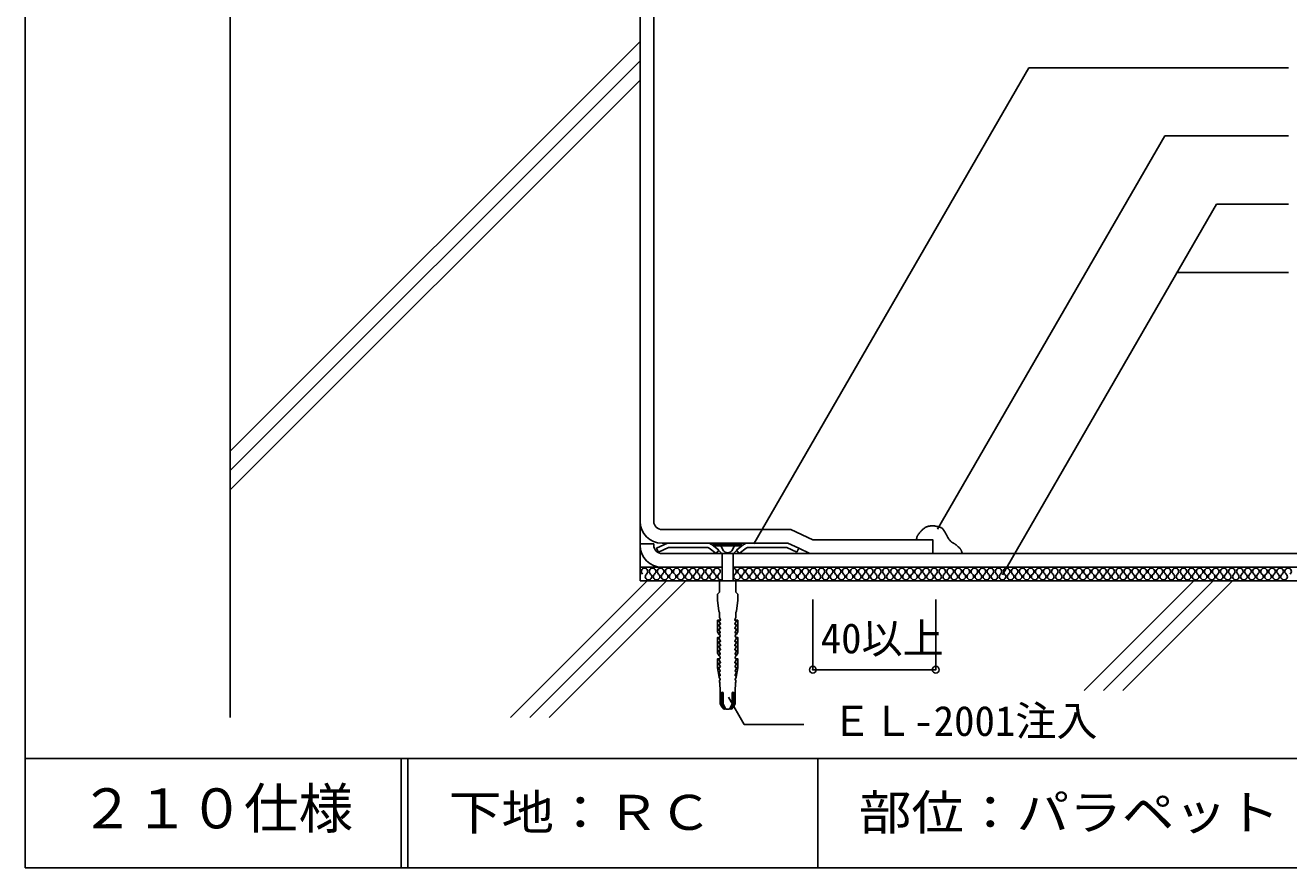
# Model space of a CAD drawing. Units: millimetres, scale not verified. Extents: x -409 to 391, y -633 to 597.
# Drawn here: x -409.5 to 52.9, y 7.1 to 315.4 of the extents above; entities that cross this region are included whole.
import ezdxf
from ezdxf.enums import TextEntityAlignment as Align

# ---------------------------------------------------------------- set-up
doc = ezdxf.new("R2010")
doc.units = ezdxf.units.MM
doc.header["$LTSCALE"] = 5
doc.header["$PDMODE"] = 32
doc.header["$PDSIZE"] = 2.5
doc.linetypes.add('DASHED3', pattern=[4, 3, -1])
for name, color, linetype in [('2-2_in line', 7, 'Continuous'), ('2-4_out line', 2, 'Continuous'), ('2-6_鋼板・アングル', 2, 'Continuous'), ('2-7_ビス', 7, 'Continuous'), ('2-A_moji', 7, 'Continuous'), ('2-B_dim', 7, 'Continuous'), ('2-D_ハッチ他', 4, 'Continuous'), ('2-E_con他', 4, 'Continuous'), ('F-2', 7, 'Continuous'), ('F-5', 6, 'Continuous'), ('F-7', 1, 'Continuous'), ('F-A', 7, 'Continuous')]:
    doc.layers.add(name, color=color, linetype=linetype)
doc.styles.add('HG丸ｺﾞｼｯｸM-PRO', font='')
doc.styles.add('ＭＳ ゴシック', font='')
doc.styles.get('HG丸ｺﾞｼｯｸM-PRO').set_extended_font_data('HG丸ｺﾞｼｯｸM-PRO')
doc.styles.get('ＭＳ ゴシック').set_extended_font_data('MS Gothic')

msp = doc.modelspace()

# ---------------------------------------------------------------- linework, layer by layer
at = {"layer": '2-2_in line'}
for p, q in [((-184.465, 502.063), (-184.465, 112.063)), ((-176.465, 125.831), (-174.446, 125.831)), ((-176.465, 122.063), (-77.365, 122.063)), ((-126.446, 123.966), (-122.365, 122.063)), ((-184.465, 117.063), (-154.446, 117.063)), ((-150.446, 117.063), (315.535, 117.063)), ((-184.465, 112.063), (315.535, 112.063))]:
    msp.add_line(p, q, dxfattribs=at)
for points in [[(-83.362, 127.063), (-83.344, 127.194), (-83.311, 127.419), (-83.273, 127.642), (-83.228, 127.863), (-83.173, 128.079), (-83.104, 128.291), (-83.057, 128.411), (-83.016, 128.503), (-82.937, 128.658), (-82.85, 128.81), (-82.756, 128.959), (-82.655, 129.104), (-82.551, 129.247), (-82.489, 129.328), (-82.414, 129.423), (-82.284, 129.584), (-82.151, 129.741), (-82.016, 129.897), (-81.879, 130.05), (-81.74, 130.202), (-81.658, 130.289), (-81.573, 130.381), (-81.424, 130.536), (-81.272, 130.69), (-81.117, 130.84), (-80.958, 130.986), (-80.794, 131.127), (-80.697, 131.207), (-80.61, 131.276), (-80.455, 131.39), (-80.296, 131.498), (-80.133, 131.599), (-79.965, 131.691), (-79.794, 131.775), (-79.692, 131.819), (-79.578, 131.863), (-79.378, 131.931), (-79.175, 131.987), (-78.968, 132.034)], [(-78.968, 132.034), (-78.759, 132.074), (-78.548, 132.107), (-78.425, 132.125), (-78.277, 132.143), (-78.02, 132.17), (-77.764, 132.189), (-77.508, 132.198), (-77.253, 132.197), (-76.999, 132.183), (-76.852, 132.168), (-76.745, 132.155), (-76.56, 132.126), (-76.376, 132.091), (-76.193, 132.053), (-76.008, 132.013), (-75.824, 131.973), (-75.716, 131.95), (-75.594, 131.924), (-75.383, 131.881), (-75.174, 131.835), (-74.967, 131.783), (-74.764, 131.72), (-74.568, 131.644), (-74.457, 131.593), (-74.358, 131.54), (-74.192, 131.436), (-74.034, 131.32), (-73.884, 131.192), (-73.74, 131.054), (-73.604, 130.909), (-73.529, 130.822), (-73.445, 130.72), (-73.306, 130.539), (-73.176, 130.352), (-73.053, 130.162), (-72.936, 129.968), (-72.823, 129.772), (-72.759, 129.657), (-72.692, 129.534)], [(-72.692, 129.534), (-72.578, 129.321), (-72.465, 129.107), (-72.354, 128.892), (-72.244, 128.676), (-72.133, 128.46), (-72.068, 128.334), (-71.979, 128.165), (-71.823, 127.876), (-71.659, 127.591), (-71.484, 127.314), (-71.295, 127.048), (-71.09, 126.795), (-70.962, 126.656), (-70.916, 126.609), (-70.834, 126.529), (-70.75, 126.453), (-70.663, 126.378), (-70.574, 126.307), (-70.483, 126.239), (-70.429, 126.202), (-70.339, 126.142), (-70.181, 126.046), (-70.019, 125.955), (-69.857, 125.866), (-69.694, 125.777), (-69.533, 125.685), (-69.441, 125.629), (-69.349, 125.57), (-69.193, 125.462), (-69.041, 125.349), (-68.891, 125.232), (-68.744, 125.111), (-68.598, 124.989), (-68.513, 124.918), (-68.407, 124.829), (-68.226, 124.673), (-68.047, 124.516), (-67.871, 124.355), (-67.701, 124.188)], [(-179.465, 125.063), (-179.465, 125.563), (-184.465, 125.563)], [(-67.701, 124.188), (-67.538, 124.015), (-67.447, 123.911), (-67.395, 123.849), (-67.309, 123.739), (-67.226, 123.627), (-67.149, 123.511), (-67.076, 123.393), (-67.009, 123.272), (-66.973, 123.2), (-66.926, 123.099), (-66.855, 122.92), (-66.793, 122.737), (-66.738, 122.551), (-66.689, 122.363), (-66.643, 122.173), (-66.617, 122.063)]]:
    msp.add_lwpolyline(points, dxfattribs=at)
for centre, radius in [((-176.465, 133.831), 8), ((-176.465, 125.063), 8), ((-176.465, 125.063), 3)]:
    msp.add_arc(centre, radius, 180, 270, dxfattribs=at)
at = {"layer": '2-4_out line'}
for p, q in [((-179.465, 133.831), (-179.465, 502.063)), ((-334.465, 487.197), (-334.465, 62.063)), ((-176.465, 130.831), (-129.338, 130.831)), ((-129.338, 130.831), (-121.257, 127.063))]:
    msp.add_line(p, q, dxfattribs=at)
msp.add_lwpolyline([(-121.257, 127.063), (-77.365, 127.063), (-77.365, 122.063), (69.863, 122.063)], dxfattribs=at)
msp.add_arc((-176.465, 133.831), 3, 180, 270, dxfattribs=at)
at = {"layer": '2-6_鋼板・アングル'}
for p, q in [((-159.763, 125.831), (-174.446, 125.831)), ((-158.299, 125.333), (-155.696, 123.331)), ((-146.593, 125.333), (-149.196, 123.331)), ((-145.13, 125.831), (-130.446, 125.831)), ((-130.446, 125.831), (-126.446, 123.966)), ((-174.092, 124.231), (-177.77, 122.516)), ((-159.763, 124.231), (-174.092, 124.231)), ((-159.275, 124.065), (-156.672, 122.063)), ((-155.696, 123.331), (-156.672, 122.063)), ((-149.196, 123.331), (-148.221, 122.063)), ((-145.618, 124.065), (-148.221, 122.063)), ((-145.13, 124.231), (-130.801, 124.231)), ((-130.801, 124.231), (-127.122, 122.516)), ((-126.446, 123.966), (-127.122, 122.516))]:
    msp.add_line(p, q, dxfattribs=at)
at = {"layer": '2-6_鋼板・アングル', "color": 4}
for p, q in [((-145.13, 125.831), (-159.763, 125.831)), ((-156.672, 122.063), (-148.221, 122.063))]:
    msp.add_line(p, q, dxfattribs=at)
at = {"layer": '2-6_鋼板・アングル'}
msp.add_lwpolyline([(-174.446, 125.831), (-178.446, 123.966), (-177.77, 122.516)], dxfattribs=at)
for centre, radius, start, end in [((-159.763, 123.431), 2.4, 52.43141, 90), ((-145.13, 123.431), 2.4, 90, 127.56859), ((-159.763, 123.431), 0.8, 52.43141, 90), ((-145.13, 123.431), 0.8, 90, 127.56859)]:
    msp.add_arc(centre, radius, start, end, dxfattribs=at)
at = {"layer": '2-7_ビス'}
for p, q in [((-157.446, 125.438), (-157.446, 124.938)), ((-157.446, 124.938), (-154.571, 122.063)), ((-147.446, 124.938), (-157.446, 124.938)), ((-147.446, 124.938), (-150.321, 122.063)), ((-150.321, 122.063), (-154.571, 122.063)), ((-154.446, 122.063), (-154.446, 112.063)), ((-150.446, 122.063), (-150.446, 112.063)), ((-155.615, 92.438), (-155.615, 92.438)), ((-155.615, 92.438), (-155.615, 92.438)), ((-149.277, 92.438), (-149.277, 92.438)), ((-149.277, 92.438), (-149.277, 92.438)), ((-155.615, 76.771), (-155.182, 75.947)), ((-149.277, 76.771), (-149.71, 75.947))]:
    msp.add_line(p, q, dxfattribs=at)
at = {"layer": '2-7_ビス', "linetype": 'DASHED3'}
for p, q in [((-154.996, 124.938), (-154.996, 125.438)), ((-154.996, 124.938), (-153.914, 123.063)), ((-149.896, 124.938), (-150.979, 123.063)), ((-149.896, 124.938), (-149.896, 125.438))]:
    msp.add_line(p, q, dxfattribs=at)
at = {"layer": '2-7_ビス'}
for points in [[(-147.446, 124.938), (-147.446, 125.438), (-157.446, 125.438)], [(-155.446, 107.967), (-155.446, 112.063), (-152.446, 112.063)], [(-149.446, 107.967), (-149.446, 112.063), (-152.446, 112.063)], [(-155.446, 107.967), (-156.196, 107.143), (-156.196, 105.044), (-155.648, 100.926), (-155.406, 100.519), (-155.446, 100.519), (-155.446, 98.705), (-155.013, 97.88)], [(-149.446, 107.967), (-148.696, 107.143), (-148.696, 105.044), (-149.244, 100.926), (-149.486, 100.519), (-149.446, 100.519), (-149.446, 98.705), (-149.879, 97.88)], [(-155.143, 97.633), (-156.121, 97.633), (-156.121, 93.4), (-155.62, 92.438), (-155.615, 92.438)], [(-155.075, 96.314), (-155.582, 97.138), (-155.582, 97.633)], [(-149.818, 96.314), (-149.31, 97.138), (-149.31, 97.633)], [(-149.749, 97.633), (-148.771, 97.633), (-148.771, 93.4), (-149.273, 92.438), (-149.277, 92.438)], [(-155.615, 92.438), (-155.611, 92.916), (-155.294, 92.933)], [(-155.075, 94.747), (-155.582, 95.571), (-155.582, 96.049), (-155.233, 96.066)], [(-155.132, 93.18), (-155.582, 94.005), (-155.582, 94.482), (-155.234, 94.5)], [(-149.818, 94.747), (-149.31, 95.571), (-149.31, 96.049), (-149.659, 96.066)], [(-149.761, 93.18), (-149.31, 94.005), (-149.31, 94.482), (-149.658, 94.5)], [(-149.277, 92.438), (-149.281, 92.916), (-149.599, 92.933)], [(-155.582, 91.366), (-156.121, 91.366), (-156.121, 85.569), (-155.615, 84.605)], [(-155.075, 90.047), (-155.582, 90.871), (-155.582, 91.366)], [(-155.075, 88.48), (-155.582, 89.305), (-155.582, 89.782), (-155.234, 89.8)], [(-155.075, 86.914), (-155.582, 87.738), (-155.582, 88.216), (-155.234, 88.233)], [(-149.818, 90.047), (-149.31, 90.871), (-149.31, 91.366)], [(-149.818, 88.48), (-149.31, 89.305), (-149.31, 89.782), (-149.658, 89.8)], [(-149.818, 86.914), (-149.31, 87.738), (-149.31, 88.216), (-149.658, 88.233)], [(-149.31, 91.366), (-148.771, 91.366), (-148.771, 85.569), (-149.277, 84.605)], [(-155.582, 83.533), (-156.121, 83.533), (-156.121, 80.285), (-155.615, 76.771), (-155.615, 77.249), (-155.306, 77.266)], [(-155.615, 84.605), (-155.611, 85.082), (-155.291, 85.1)], [(-155.132, 85.347), (-155.582, 86.171), (-155.582, 86.649), (-155.234, 86.666)], [(-155.075, 82.214), (-155.582, 83.038), (-155.582, 83.533)], [(-149.818, 82.214), (-149.31, 83.038), (-149.31, 83.533)], [(-149.76, 85.347), (-149.31, 86.171), (-149.31, 86.649), (-149.658, 86.666)], [(-149.277, 84.605), (-149.281, 85.082), (-149.602, 85.1)], [(-149.31, 83.533), (-148.771, 83.533), (-148.771, 80.285), (-149.277, 76.771), (-149.278, 77.249), (-149.586, 77.266)], [(-155.161, 77.514), (-155.612, 78.338), (-155.61, 78.816), (-155.288, 78.833)], [(-155.139, 79.08), (-155.603, 79.905), (-155.599, 80.382), (-155.264, 80.4)], [(-155.107, 80.647), (-155.587, 81.471), (-155.582, 81.949), (-155.234, 81.966)], [(-149.785, 80.647), (-149.305, 81.471), (-149.31, 81.949), (-149.658, 81.966)], [(-149.753, 79.08), (-149.289, 79.905), (-149.293, 80.382), (-149.628, 80.4)], [(-149.731, 77.514), (-149.28, 78.338), (-149.282, 78.816), (-149.605, 78.833)], [(-155.312, 75.7), (-155.446, 75.7), (-155.446, 74.916), (-155.296, 74.916), (-155.296, 73.308), (-155.29, 73.308)], [(-149.581, 75.7), (-149.446, 75.7), (-149.446, 74.916), (-149.596, 74.916), (-149.596, 73.308), (-149.603, 73.308)], [(-155.239, 72.979), (-155.239, 67.028), (-154.799, 66.377), (-153.796, 65.063), (-153.647, 65.063), (-154.732, 67.028), (-154.732, 71)], [(-154.149, 71), (-154.149, 67.028), (-153.063, 65.063), (-152.446, 65.063)], [(-150.744, 71), (-150.744, 67.028), (-151.829, 65.063), (-152.446, 65.063)], [(-149.653, 72.979), (-149.653, 67.028), (-150.093, 66.377), (-151.096, 65.063), (-151.246, 65.063), (-150.161, 67.028), (-150.161, 71)]]:
    msp.add_lwpolyline(points, dxfattribs=at)
at = {"layer": '2-7_ビス', "linetype": 'DASHED3'}
msp.add_arc((-152.446, 124.173), 1.84, 217.11751, 322.88248, dxfattribs=at)
at = {"layer": '2-7_ビス'}
for centre, major_axis, start_param, end_param in [((-155.154, 97.805), (0, -0.172), 0.06848, 2.1628795), ((-149.739, 97.805), (0, -0.172), 4.1203058, 6.2147054), ((-155.339, 93.156), (0, -0.229), 0.2312026, 1.6765256), ((-155.282, 96.289), (0, -0.229), 0.2312026, 1.6765256), ((-155.282, 94.723), (0, -0.229), 0.2312026, 1.6765256), ((-149.61, 96.289), (0, -0.229), 4.6066597, 6.0519827), ((-149.61, 94.723), (0, -0.229), 4.6066597, 6.0519827), ((-149.553, 93.156), (0, -0.229), 4.6066597, 6.0519827), ((-155.637, 91.902), (0, -0.536), 0.0442118, 3.0973809), ((-155.282, 90.023), (0, -0.229), 0.2312026, 1.6765256), ((-155.282, 88.456), (0, -0.229), 0.2312026, 1.6765256), ((-149.61, 90.023), (0, -0.229), 4.6066597, 6.0519827), ((-149.61, 88.456), (0, -0.229), 4.6066597, 6.0519827), ((-149.256, 91.902), (0, -0.536), 3.1858044, 6.2389735), ((-155.637, 84.069), (0, -0.536), 0.0442118, 3.0973809), ((-155.339, 85.323), (0, -0.229), 0.2312026, 1.6765256), ((-155.282, 86.889), (0, -0.229), 0.2312026, 1.6765256), ((-149.61, 86.889), (0, -0.229), 4.6066597, 6.0519827), ((-149.553, 85.323), (0, -0.229), 4.6066597, 6.0519827), ((-149.256, 84.069), (0, -0.536), 3.1858044, 6.2389735), ((-155.347, 79.056), (0, -0.229), 0.2312026, 1.6765256), ((-155.314, 80.623), (0, -0.229), 0.2312026, 1.6765256), ((-155.282, 82.189), (0, -0.229), 0.2312026, 1.6765256), ((-149.61, 82.189), (0, -0.229), 4.6066597, 6.0519827), ((-149.578, 80.623), (0, -0.229), 4.6066597, 6.0519827), ((-149.546, 79.056), (0, -0.229), 4.6066597, 6.0519827), ((-155.369, 77.489), (0, -0.229), 0.2312026, 1.6765256), ((-155.325, 75.873), (0, -0.174), 0.0818475, 2.1771705), ((-149.524, 77.489), (0, -0.229), 4.6066597, 6.0519827), ((-149.568, 75.873), (0, -0.174), 4.1060148, 6.2013378), ((-155.966, 73.014), (0, -0.8), 1.5261677, 1.947508), ((-154.44, 70.989), (0, -0.321), 1.5390306, 4.6806232), ((-150.452, 70.989), (0, -0.321), 1.6025621, 4.7441547), ((-148.926, 73.014), (0, -0.8), 4.3356773, 4.7570176)]:
    msp.add_ellipse(centre, major_axis=major_axis, ratio=0.909574, start_param=start_param, end_param=end_param, dxfattribs=at)
at = {"layer": '2-A_moji'}
for p, q in [((-142.838, 125.563), (-42.198, 299.877)), ((52.816, 299.877), (-42.198, 299.877)), ((-75.636, 130.924), (7.476, 274.877)), ((52.816, 274.877), (7.476, 274.877)), ((-51.879, 114.264), (26.418, 249.877)), ((52.816, 249.877), (26.418, 249.877)), ((52.816, 224.877), (11.984, 224.877)), ((-152.152, 69.443), (-146.412, 59.5)), ((-124.579, 59.5), (-146.412, 59.5))]:
    msp.add_line(p, q, dxfattribs=at)
at = {"layer": '2-B_dim'}
for p, q in [((-121.285, 79.528), (-121.285, 105.297)), ((-76.281, 79.528), (-76.281, 105.297)), ((-121.285, 79.528), (-76.281, 79.528))]:
    msp.add_line(p, q, dxfattribs=at)
at = {"layer": '2-B_dim', "color": 1}
for p in [(-121.285, 79.528), (-76.281, 79.528)]:
    msp.add_point(p, dxfattribs=at)
at = {"layer": '2-D_ハッチ他'}
for centre, start, end in [((-182.877, 115.521), 307.52351, 232.47649), ((-179.933, 115.521), 307.52351, 232.47649), ((-176.989, 115.521), 307.52351, 232.47649), ((-174.045, 115.521), 307.52351, 232.47649), ((-171.101, 115.521), 307.52351, 232.47649), ((-168.157, 115.521), 307.52351, 232.47649), ((-165.213, 115.521), 307.52351, 232.47649), ((-162.269, 115.521), 307.52351, 232.47649), ((-159.325, 115.521), 307.52351, 232.47649), ((-156.381, 115.521), 307.52351, 232.47649), ((-150.494, 115.521), 307.52351, 87.75143), ((-147.55, 115.521), 307.52351, 232.47649), ((-144.606, 115.521), 307.52351, 232.47649), ((-141.662, 115.521), 307.52351, 232.47649), ((-138.718, 115.521), 307.52351, 232.47649), ((-135.774, 115.521), 307.52351, 232.47649), ((-132.83, 115.521), 307.52351, 232.47649), ((-129.886, 115.521), 307.52351, 232.47649), ((-126.942, 115.521), 307.52351, 232.47649), ((-123.998, 115.521), 307.52351, 232.47649), ((-121.054, 115.521), 307.52351, 232.47649), ((-118.111, 115.521), 307.52351, 232.47649), ((-115.167, 115.521), 307.52351, 232.47649), ((-112.223, 115.521), 307.52351, 232.47649), ((-109.279, 115.521), 307.52351, 232.47649), ((-106.335, 115.521), 307.52351, 232.47649), ((-103.391, 115.521), 307.52351, 232.47649), ((-100.447, 115.521), 307.52351, 232.47649), ((-97.503, 115.521), 307.52351, 232.47649), ((-94.559, 115.521), 307.52351, 232.47649), ((-91.615, 115.521), 307.52351, 232.47649), ((-88.671, 115.521), 307.52351, 232.47649), ((-85.727, 115.521), 307.52351, 232.47649), ((-82.783, 115.521), 307.52351, 232.47649), ((-79.84, 115.521), 307.52351, 232.47649), ((-76.896, 115.521), 307.52351, 232.47649), ((-73.952, 115.521), 307.52351, 232.47649), ((-71.008, 115.521), 307.52351, 232.47649), ((-68.064, 115.521), 307.52351, 232.47649), ((-65.12, 115.521), 307.52351, 232.47649), ((-62.176, 115.521), 307.52351, 232.47649), ((-59.232, 115.521), 307.52351, 232.47649), ((-56.288, 115.521), 307.52351, 232.47649), ((-53.344, 115.521), 307.52351, 232.47649), ((-50.4, 115.521), 307.52351, 232.47649), ((-47.456, 115.521), 307.52351, 232.47649), ((-44.513, 115.521), 307.52351, 232.47649), ((-41.569, 115.521), 307.52351, 232.47649), ((-38.625, 115.521), 307.52351, 232.47649), ((-35.681, 115.521), 307.52351, 232.47649), ((-32.737, 115.521), 307.52351, 232.47649), ((-29.793, 115.521), 307.52351, 232.47649), ((-26.849, 115.521), 307.52351, 232.47649), ((-23.905, 115.521), 307.52351, 232.47649), ((-20.961, 115.521), 307.52351, 232.47649), ((-18.017, 115.521), 307.52351, 232.47649), ((-15.073, 115.521), 307.52351, 232.47649), ((-12.129, 115.521), 307.52351, 232.47649), ((-9.185, 115.521), 307.52351, 232.47649), ((-6.242, 115.521), 307.52351, 232.47649), ((-3.298, 115.521), 307.52351, 232.47649), ((-0.354, 115.521), 307.52351, 232.47649), ((2.59, 115.521), 307.52351, 232.47649), ((5.534, 115.521), 307.52351, 232.47649), ((8.478, 115.521), 307.52351, 232.47649), ((11.422, 115.521), 307.52351, 232.47649), ((14.366, 115.521), 307.52351, 232.47649), ((17.31, 115.521), 307.52351, 232.47649), ((20.254, 115.521), 307.52351, 232.47649), ((23.198, 115.521), 307.52351, 232.47649), ((26.142, 115.521), 307.52351, 232.47649), ((29.086, 115.521), 307.52351, 232.47649), ((32.029, 115.521), 307.52351, 232.47649), ((34.973, 115.521), 307.52351, 232.47649), ((37.917, 115.521), 307.52351, 232.47649), ((40.861, 115.521), 307.52351, 232.47649), ((43.805, 115.521), 307.52351, 232.47649), ((46.749, 115.521), 307.52351, 232.47649), ((49.693, 115.521), 307.52351, 232.47649), ((52.637, 115.521), 307.52351, 232.47649), ((-181.405, 113.604), 127.52351, 52.47649), ((-178.461, 113.604), 127.52351, 52.47649), ((-175.517, 113.604), 127.52351, 52.47649), ((-172.573, 113.604), 127.52351, 52.47649), ((-169.629, 113.604), 127.52351, 52.47649), ((-166.685, 113.604), 127.52351, 52.47649), ((-163.741, 113.604), 127.52351, 52.47649), ((-160.797, 113.604), 127.52351, 52.47649), ((-157.853, 113.604), 127.52351, 52.47649), ((-154.91, 113.604), 127.52351, 292.54517), ((-149.022, 113.604), 127.52351, 52.47649), ((-146.078, 113.604), 127.52351, 52.47649), ((-143.134, 113.604), 127.52351, 52.47649), ((-140.19, 113.604), 127.52351, 52.47649), ((-137.246, 113.604), 127.52351, 52.47649), ((-134.302, 113.604), 127.52351, 52.47649), ((-131.358, 113.604), 127.52351, 52.47649), ((-128.414, 113.604), 127.52351, 52.47649), ((-125.47, 113.604), 127.52351, 52.47649), ((-122.526, 113.604), 127.52351, 52.47649), ((-119.582, 113.604), 127.52351, 52.47649), ((-116.639, 113.604), 127.52351, 52.47649), ((-113.695, 113.604), 127.52351, 52.47649), ((-110.751, 113.604), 127.52351, 52.47649), ((-107.807, 113.604), 127.52351, 52.47649), ((-104.863, 113.604), 127.52351, 52.47649), ((-101.919, 113.604), 127.52351, 52.47649), ((-98.975, 113.604), 127.52351, 52.47649), ((-96.031, 113.604), 127.52351, 52.47649), ((-93.087, 113.604), 127.52351, 52.47649), ((-90.143, 113.604), 127.52351, 52.47649), ((-87.199, 113.604), 127.52351, 52.47649), ((-84.255, 113.604), 127.52351, 52.47649), ((-81.312, 113.604), 127.52351, 52.47649), ((-78.368, 113.604), 127.52351, 52.47649), ((-75.424, 113.604), 127.52351, 52.47649), ((-72.48, 113.604), 127.52351, 52.47649), ((-69.536, 113.604), 127.52351, 52.47649), ((-66.592, 113.604), 127.52351, 52.47649), ((-63.648, 113.604), 127.52351, 52.47649), ((-60.704, 113.604), 127.52351, 52.47649), ((-57.76, 113.604), 127.52351, 52.47649), ((-54.816, 113.604), 127.52351, 52.47649), ((-51.872, 113.604), 127.52351, 52.47649), ((-48.928, 113.604), 127.52351, 52.47649), ((-45.984, 113.604), 127.52351, 52.47649), ((-43.041, 113.604), 127.52351, 52.47649), ((-40.097, 113.604), 127.52351, 52.47649), ((-37.153, 113.604), 127.52351, 52.47649), ((-34.209, 113.604), 127.52351, 52.47649), ((-31.265, 113.604), 127.52351, 52.47649), ((-28.321, 113.604), 127.52351, 52.47649), ((-25.377, 113.604), 127.52351, 52.47649), ((-22.433, 113.604), 127.52351, 52.47649), ((-19.489, 113.604), 127.52351, 52.47649), ((-16.545, 113.604), 127.52351, 52.47649), ((-13.601, 113.604), 127.52351, 52.47649), ((-10.657, 113.604), 127.52351, 52.47649), ((-7.713, 113.604), 127.52351, 52.47649), ((-4.77, 113.604), 127.52351, 52.47649), ((-1.826, 113.604), 127.52351, 52.47649), ((1.118, 113.604), 127.52351, 52.47649), ((4.062, 113.604), 127.52351, 52.47649), ((7.006, 113.604), 127.52351, 52.47649), ((9.95, 113.604), 127.52351, 52.47649), ((12.894, 113.604), 127.52351, 52.47649), ((15.838, 113.604), 127.52351, 52.47649), ((18.782, 113.604), 127.52351, 52.47649), ((21.726, 113.604), 127.52351, 52.47649), ((24.67, 113.604), 127.52351, 52.47649), ((27.614, 113.604), 127.52351, 52.47649), ((30.557, 113.604), 127.52351, 52.47649), ((33.501, 113.604), 127.52351, 52.47649), ((36.445, 113.604), 127.52351, 52.47649), ((39.389, 113.604), 127.52351, 52.47649), ((42.333, 113.604), 127.52351, 52.47649), ((45.277, 113.604), 127.52351, 52.47649), ((48.221, 113.604), 127.52351, 52.47649), ((51.165, 113.604), 127.52351, 52.47649)]:
    msp.add_arc(centre, 1.208, start, end, dxfattribs=at)
at = {"layer": '2-E_con他'}
for p, q in [((-334.465, 159.504), (-184.465, 309.504)), ((-334.465, 152.433), (-184.465, 302.433)), ((-334.465, 145.362), (-184.465, 295.362)), ((-231.907, 62.063), (-181.907, 112.063)), ((-224.836, 62.063), (-174.836, 112.063)), ((-217.765, 62.063), (-167.765, 112.063)), ((-22.003, 71.966), (18.093, 112.063)), ((-14.932, 71.966), (25.164, 112.063)), ((-7.861, 71.966), (32.235, 112.063))]:
    msp.add_line(p, q, dxfattribs=at)
at = {"layer": 'F-2'}
msp.add_line((-119.465, 47.063), (-119.465, 7.063), dxfattribs=at)
at = {"layer": 'F-5'}
for p, q in [((-409.465, 47.063), (390.535, 47.063)), ((-271.965, 47.063), (-271.965, 7.063)), ((-269.465, 47.063), (-269.465, 7.063))]:
    msp.add_line(p, q, dxfattribs=at)
at = {"layer": 'F-7'}
for p, q in [((-409.465, 597.063), (-409.465, 7.063)), ((-409.465, 7.063), (390.535, 7.063))]:
    msp.add_line(p, q, dxfattribs=at)

# ---------------------------------------------------------------- texts
at = {"layer": '2-A_moji', "style": 'ＭＳ ゴシック'}
msp.add_text('ＥＬ-2001注入', height=11, dxfattribs=at).set_placement((-114.579, 52), align=Align.BOTTOM_LEFT)
at = {"layer": '2-B_dim', "style": 'ＭＳ ゴシック'}
msp.add_text('40以上', height=11, dxfattribs=at).set_placement((-118.412, 82.247), align=Align.BOTTOM_LEFT)
at = {"layer": 'F-A', "style": 'HG丸ｺﾞｼｯｸM-PRO'}
msp.add_text('２１０仕様', height=14.66, dxfattribs=at).set_placement((-389.465, 17.063), align=Align.BOTTOM_LEFT)
at = {"layer": 'F-A', "style": 'HG丸ｺﾞｼｯｸM-PRO', "width": 1.1}
for s, p in [('下地：ＲＣ', (-254.465, 17.063)), ('部位：パラペット', (-104.465, 17.063))]:
    msp.add_text(s, height=12.83, dxfattribs=at).set_placement(p, align=Align.BOTTOM_LEFT)

doc.saveas('drawing.dxf')
